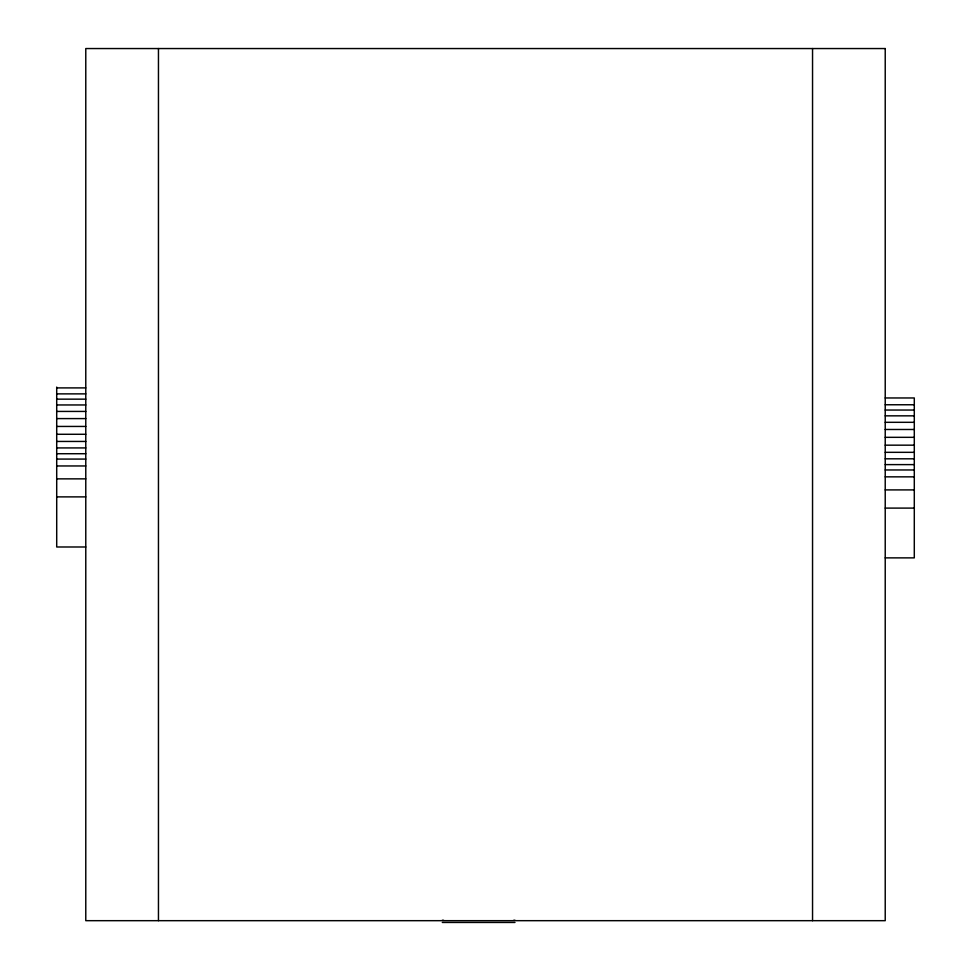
<?xml version="1.0" encoding="UTF-8"?>
<svg xmlns="http://www.w3.org/2000/svg" width="971" height="971" viewBox="0 0 971 971"><rect width="100%" height="100%" fill="white"/><g stroke="black" fill="none" stroke-linecap="round" stroke-linejoin="round"><path stroke-width="1.46" d="M56.706 387.902L85.776 387.902M56.706 393.874L85.776 393.874M885.224 397.964L914.294 397.964L914.294 557.876L885.224 557.876M56.706 399.154L85.776 399.154M885.224 404.761L914.294 404.761M56.706 404.956L85.776 404.956M885.224 410.041L914.294 410.041M56.706 411.425L85.776 411.425M885.224 415.843L914.294 415.843M56.706 418.598L85.776 418.598M885.224 422.312L914.294 422.312M56.706 426.439L85.776 426.439M885.224 429.485L914.294 429.485M56.706 434.28L85.776 434.28M885.224 437.326L914.294 437.326M56.706 441.441L85.776 441.441M885.224 445.167L914.294 445.167M56.706 447.922L85.776 447.922M885.224 452.328L914.294 452.328M56.706 453.724L85.776 453.724M885.224 458.81L914.294 458.81M56.706 459.077L85.776 459.077M885.224 464.611L914.294 464.611M56.706 465.959L85.776 465.959M885.224 469.964L914.294 469.964M885.224 476.846L914.294 476.846M56.706 478.861L85.776 478.861M885.224 489.906L914.294 489.906M56.706 496.885L85.776 496.885M885.224 508.1L914.294 508.1M85.776 546.989L56.706 546.989L56.706 387.077M442.303 920.277L443.541 920.277M513.744 920.277L514.982 920.277M442.303 922.45L514.982 922.45M812.545 48.55L812.545 920.678M158.455 48.55L158.455 920.678M885.224 48.55L85.776 48.55L85.776 920.678L885.224 920.678L885.224 48.55"/></g></svg>
